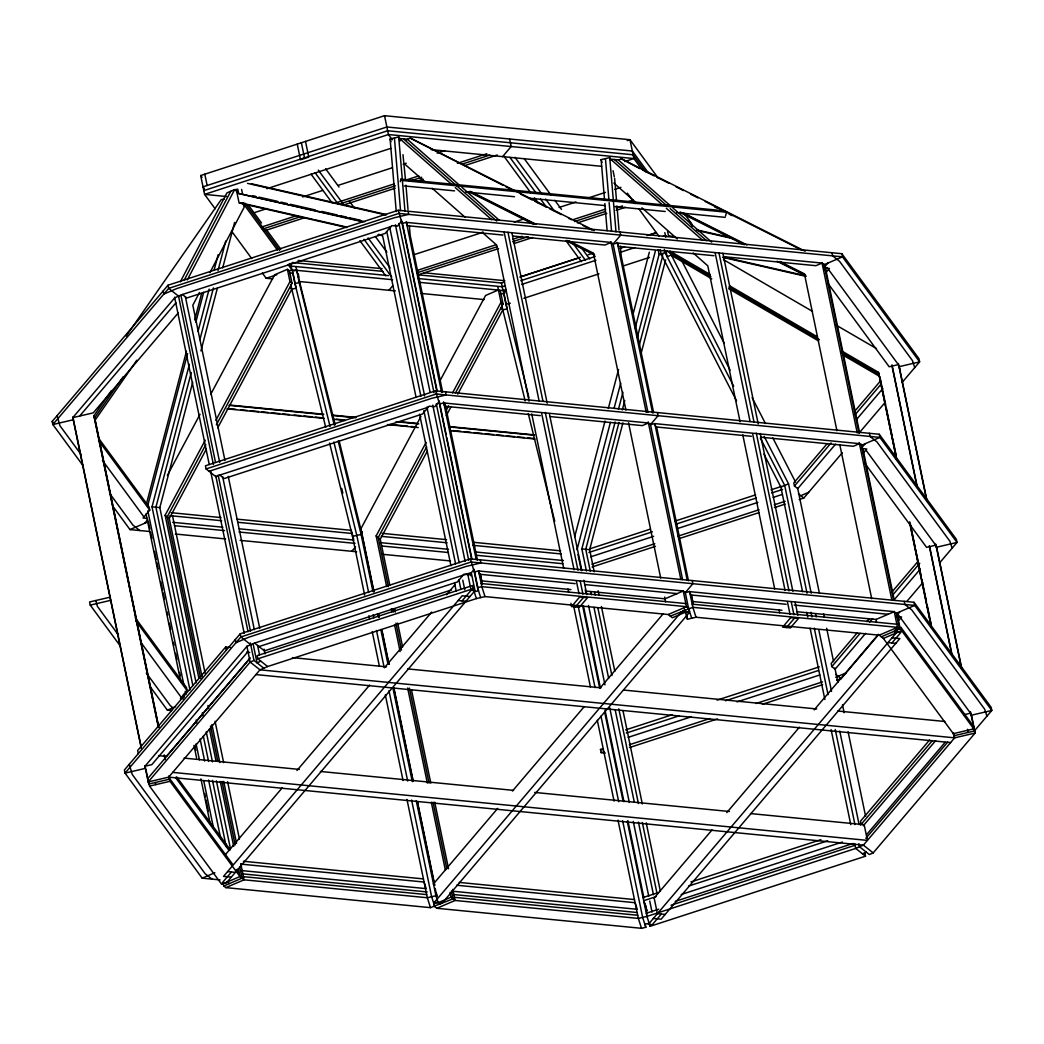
<?xml version="1.0" encoding="UTF-8"?>
<svg xmlns="http://www.w3.org/2000/svg" width="1044" height="1044" viewBox="0 0 1044 1044"><rect width="100%" height="100%" fill="white"/><g stroke="black" fill="none" stroke-linecap="round" stroke-linejoin="round"><path stroke-width="1.5" d="M400.23 181.734L400.883 179.163L725.019 210.901L726.533 212.219L725.528 216.069M146.29 504.448L186.471 351.228M194.68 319.96L201.649 293.377M147.595 506.118L187.594 353.577M195.854 322.126L203.684 292.242M189.969 690.019L152.032 506.836L189.408 364.304M198.034 331.418L209.126 289.123M214.059 270.331L218.17 254.671M191.261 372.473L155.921 507.214L192.879 685.66M199.874 339.626L213.433 287.935M217.974 270.631L225.752 240.955M196.115 682.88L159.823 507.606L192.696 382.261M200.918 350.914L217.348 288.248M222.698 267.877L234.613 222.437M574.683 536.76L605.024 421.058M608.3 408.556L618.557 369.472M632.912 314.753L649.316 252.204M577.006 549.77L610.414 422.389M614.12 408.23L620.723 383.07M635.157 328.025L655.371 250.978M586.428 571.029L581.847 548.922L615.138 421.998M618.426 409.47L622.942 392.231M637.323 337.395L659.103 254.358L658.164 249.816M619.04 422.389L585.749 549.301L590.33 571.407M622.315 409.901L624.769 400.504M639.15 345.681L662.588 256.302M594.219 571.786L589.651 549.679L622.916 422.807M640.99 353.89L665.641 259.917M180.338 281.815L226.94 192.879L234.613 189.603L238.058 192.331M184.175 280.17L230.776 191.248M187.281 279.936L234.613 189.603M199.495 292.464L192.814 305.226L224.969 460.534M209.896 272.628L244.074 207.404L243.108 202.771M167.353 475.438L200.043 414.259M210.692 394.345L274.585 274.807L287.413 269.3L289.475 270.931L292.033 283.289L216.369 424.869M198.934 678.456L165.135 515.227L205.237 440.203M215.834 420.393L289.971 281.658L287.413 269.3M205.785 444.666L167.197 516.858L200.67 678.509M206.32 449.142L169.258 518.49L165.135 515.227M217.739 427.779L291.798 289.214L290.845 284.594M420.954 416.425L360.937 528.695L374.013 591.804M439.968 380.851L485.604 295.465L498.432 289.958L500.494 291.589L503.051 303.948L455.367 393.157M360.793 534.463L362.268 531.709M386.658 586.597L376.153 535.885L426.082 442.46M452.574 392.909L500.989 302.316L497.779 286.826M426.631 446.923L378.215 537.516L388.381 586.65M446.297 410.148L448.581 405.868M389.79 585.11L380.277 539.148L427.231 451.295M446.323 415.577L450.904 407.016M457.768 394.149L502.817 309.872L501.538 303.713M126.154 336.116L221.158 199.691L224.329 198.947M158.192 726.428L93.869 415.825L111.447 390.573M123.218 376.714L94.534 417.913L158.518 726.924M158.858 727.42L95.2 419.988L136.803 360.232M82.737 465.246L52.852 424.543L52.2 421.411L168.032 285.221L398.247 210.275L841.829 253.705L918.968 358.731L919.607 361.877L902.12 382.443M899.014 366.692L919.607 361.877L842.482 256.837L398.899 213.42L168.684 288.366L52.852 424.543L73.445 419.727L72.78 417.652L174.726 297.801L182.387 294.512L390.874 226.639M79.644 416.047L175.914 302.864M178.302 312.874L93.255 412.863L72.78 417.652M98.788 438.493L149.096 506.992L149.749 510.138L143.08 517.981L147.308 518.398M144.672 523.292L147.7 519.716M401.457 221.393L397.412 226.143L391.774 225.595L385.106 233.438L186.798 297.997L182.387 294.512M388.903 290.271L392.714 285.795M502.582 156.626L511.155 146.538L509.602 139.009M135.237 617.774L186.484 687.565L187.137 690.71L180.468 698.553L183.287 698.827M230.359 647.45L225.674 646.993L137.638 750.505L138.291 753.651M974.3 731.022L991.8 710.455L991.147 707.31L914.022 602.284L470.439 558.853L240.224 633.799L124.393 769.989L125.032 773.121L202.171 878.161L220.088 879.909M438.845 401.966L434.8 406.716L429.162 406.168L422.494 414.011L224.186 478.57L219.788 475.085L215.951 476.73L206.086 468.926L205.433 465.794L435.648 390.847L879.231 434.265L956.356 539.304L957.009 542.436L939.509 563.016M971.194 715.27L991.8 710.455L914.674 605.416L471.092 561.998L240.877 636.944L125.032 773.121L145.638 768.306L144.972 766.231L246.906 646.38L254.579 643.091L469.97 572.973L470.883 575.805M248.107 651.443L151.824 764.626L144.972 766.231M250.26 657.824L166.401 756.404L158.597 755.634M147.569 778.785L249.516 658.947M351.776 551.297L355.56 546.834M398.247 210.275L402.084 223.39L406.39 222.385L611.04 242.417L613.102 244.048L620.697 235.122L620.045 231.99M225.373 854.671L282.232 787.829M296.966 770.498L369.615 685.086M384.362 667.755L431.733 612.058M446.48 594.728L454.897 584.823M473.637 569.972L469.591 574.722L463.954 574.174L457.285 582.017L258.977 646.575M231.468 872.001L222.411 882.637L226.3 883.028L475.007 590.643L471.366 573.078M462.048 600.9L471.105 590.265L467.803 574.291M435.648 390.847L439.485 403.963L443.778 402.958L648.441 422.99L650.503 424.621L658.085 415.695L657.433 412.563M827.788 263.127L823.755 267.89L829.393 268.438L825.608 272.889M824.956 269.743L826.887 267.473M571.603 606.486L579.681 596.972L587.472 597.742L579.394 607.243L571.603 606.486L570.938 603.302M575.492 606.864L583.583 597.351M433.338 884.046L497.688 808.395M512.46 791.026L584.183 706.697M600.013 688.087L663.305 613.676M470.439 558.853L474.276 571.968L478.57 570.964L683.233 590.995L685.295 592.627L692.877 583.7L692.224 580.568M827.292 443.517L793.805 482.876L794.458 486.021L797.746 488.618L835.578 444.144M854.501 411.519L880.653 380.773M794.458 486.021L831.076 442.956M855.153 414.664L881.306 383.905M856.589 419.427L882.859 388.538M799.143 499.567L803.776 498.053L842.273 452.809M859.068 433.051L885.325 402.188M862.148 447.263L865.189 443.7M862.996 453.448L866.781 449.011L861.143 448.45M786.51 627.522L794.601 618.009M857.359 632.69L831.194 663.449L831.846 666.594L835.135 669.191L865.606 633.356M866.781 621.624L868.869 619.157M891.889 592.092L918.054 561.333M831.846 666.594L860.099 633.369M869.521 622.302L872.667 618.609M892.542 595.237L919.751 563.251M893.99 600L920.26 569.111M654.144 897.997L712.047 829.915M726.794 812.584L799.443 727.172M814.189 709.842L878.409 634.321M836.531 680.14L841.177 678.626L878.617 634.608M906.962 601.279L922.713 582.761M899.98 611.706L895.935 616.469L901.572 617.017L898.754 620.332M896.378 628.762L897.031 631.959L648.337 924.345L652.239 924.723L661.296 914.074M891.876 642.987L900.933 632.338L897.031 631.959M929.617 739.935L860.439 821.263L861.091 824.408M860.517 825.073L932.357 740.614M863.271 825.752L935.659 740.64M866.637 834.6L945.12 742.323M865.867 838.306L947.704 742.101M971.82 717.124L975.122 733.058L954.647 737.834L863.375 845.144L855.715 848.433L646.954 916.397L638.354 918.407L455.093 900.463L436.862 908.28L434.8 906.649L431.629 896.744L411.61 800.069M858.886 843.617L859.538 846.788L869.352 854.54L873.175 852.896L975.122 733.058L970.489 711.851M406.09 139.922L410.344 138.108L594.153 230.554M618.531 159.967L621.35 158.753L805.172 251.212M611.04 242.417L604.933 245.04L512.669 236.009M736.529 400.818L661.113 254.123L664.95 252.478L664.31 249.399M711.773 278.839L670.992 255.127L667.155 256.772L665.876 250.612M209.087 471.301L431.746 398.312L446.127 394.945L445.475 391.8M112.621 505.948L129.978 529.582L148.339 521.713M841.829 253.705L842.482 256.837L824.121 264.706L822.059 263.075L815.951 265.698L723.688 256.667M648.441 422.99L642.321 425.613L550.058 416.569M263.793 668.186L253.992 660.434L250.155 662.079L148.222 781.93L148.887 784.005L169.35 779.229L168.697 776.057M260.856 661.191L257.02 662.836L253.105 643.9M691.702 618.244L688.544 608.326L686.482 606.694L668.238 614.511L484.99 596.581L476.39 598.59L267.629 666.542L259.969 669.83L168.684 777.141L148.222 781.93L144.92 765.996M150.023 686.521L167.379 710.155L175.562 706.644M936.403 547.265L957.009 542.436L879.87 437.41L861.522 445.279L859.46 443.648L853.339 446.271L761.076 437.227M802.549 591.713L780.886 487.117L788.546 483.829L764.156 436.366M800.774 495.691L808.669 492.311M683.233 590.995L664.989 598.812L585.527 591.034M670.3 616.143L692.851 607.321L897.501 627.353L899.563 628.984L881.319 636.801M684.316 609.213L684.968 612.371L672.362 617.774L668.238 614.511M202.171 878.161L214.855 872.719M223.116 882.806L223.781 885.991L242.025 878.174L239.728 867.081M223.781 885.991L225.843 887.622L244.087 879.805L427.335 897.749L435.935 895.739L438.115 902.577L433.821 903.582M914.022 602.284L914.674 605.416L896.313 613.285L894.251 611.654L876.007 619.47L796.546 611.693M684.564 609.239L687.409 619.249L696.009 617.239L879.257 635.17L897.501 627.353L894.199 611.419M898.166 628.671L900.972 627.47L973.139 725.75L973.791 728.882L953.316 733.671L883.381 638.432L879.257 635.17M883.381 638.432L901.624 630.615L973.791 728.882M835.709 677.308L846.071 672.871M452.796 889.371L455.093 900.463L450.982 897.214L438.376 902.603L440.438 904.234M225.843 887.622L430.493 907.654L453.044 898.832L451.399 890.91M862.488 853.783L866.311 852.139M215.168 208.8L204.585 194.38L200.683 175.536L384.531 115.688L629.989 139.713L657.89 177.728M203.802 190.608L387.65 130.761L633.108 154.786L645.623 171.829M266.912 188.677L390.874 148.313M253.131 213.054L267.055 208.526M302.616 196.938L322.726 190.399M338.191 185.362L392.309 167.745M403.141 164.221L406.233 163.216M437.149 153.142L444.888 150.623M261.026 227.24L296.6 215.664M335.254 203.084L394.019 183.953M406.39 179.92L418.761 175.901M457.416 163.308L486.804 153.742M262.409 229.132L301.063 216.539M339.731 203.958L395.402 185.832M409.313 181.304L421.685 177.271M461.892 164.182L489.727 155.125M263.793 231.011L304 217.922M342.654 205.342L395.232 188.22M416.882 181.173L423.068 179.163M464.815 165.565L497.296 154.995M627.235 140.614L629.989 139.713L633.891 158.558L641.59 169.037M262.331 273.019L266.181 278.265L276.804 274.807M288.94 270.853L291.968 269.861L392.609 279.714M624.782 161.52L633.891 158.558L388.433 134.532L204.585 194.38L226.496 196.52M413.685 254.801L483.268 232.16M514.196 222.085L525.015 218.561M559.036 207.482L576.053 201.949M588.424 197.916L605.429 192.383M614.707 189.369L620.893 187.346M416.934 270.513L495.796 244.831M512.813 239.298L522.091 236.27M573.117 219.658L605.585 209.087M627.235 202.04L633.421 200.03M416.765 272.889L497.179 246.723M512.643 241.686L528.107 236.649M574.5 221.55L605.429 211.475M616.247 207.952L622.433 205.942M418.148 274.781L498.562 248.602M514.026 243.565L532.584 237.523M577.423 222.92L606.812 213.367M616.091 210.34L625.369 207.325M418.644 274.885L501.433 282.989L504.526 281.971M520.016 276.934L580.464 257.255M588.203 254.736L592.848 253.222M647.097 235.566L656.389 232.538M520.251 277.038L578.963 257.92M648.481 235.292L656.206 232.773M505.309 285.743L502.203 286.748L417.796 278.487M520.799 280.705L595.184 256.485M619.979 248.42L624.625 246.906M506.092 289.514L502.986 290.519L418.579 282.258M521.582 284.464L595.967 260.256M620.762 252.178L634.7 247.637M523.892 298.297L598.956 273.854M623.477 265.881L649.525 257.398M206.086 468.926L436.301 393.979L879.87 437.41L879.231 434.265M219.788 475.085L428.275 407.212M451.491 589.938L264.38 650.843L254.579 643.091M473.937 589.782L472.58 585.54L257.176 655.658L257.829 658.803L267.629 666.542M589.808 548.831L650.229 529.164M675.024 521.087L755.582 494.869M771.072 489.819L781.917 486.295M257.829 658.803L473.219 588.672L472.58 585.54M588.907 552.472L652.435 531.801M675.677 524.232L756.234 498.001M771.725 492.964L782.569 489.427M590.787 556.778L653.635 536.316M676.629 528.838L757.879 502.386M773.212 497.388L782.413 494.399M591.909 564.191L654.784 543.715M677.778 536.238L759.053 509.772M774.23 504.839L785.114 501.29M592.105 566.97L655.449 546.351M678.626 538.795L758.975 512.643M774.426 507.619L785.232 504.095M625.656 729.9L672.14 714.775M717.058 700.146L819.318 666.855M626.309 733.045L678.978 715.897M725.463 700.772L818.418 670.509M628.175 737.351L691.024 716.889M737.025 701.92L819.801 674.972M629.31 744.764L709.711 718.585M756.039 703.499L822.515 681.862M629.493 747.543L717.567 718.872M762.368 704.282L822.633 684.668M643.052 897.553L658.516 892.516M690.984 881.945L820.884 839.663M656.076 896.665L643.704 900.685L646.862 910.603L644.853 903.217M688.544 886.095L827.709 840.785M681.236 894.499L842.364 842.038M675.233 901.364L853.065 843.474M646.301 913.252L658.673 909.22M671.044 905.2L855.062 845.288M627.261 821.315L646.954 916.397L650.112 926.302L865.515 856.184L864.863 853.039M396.25 211.645L390.117 138.969L398.717 136.96L400.009 141.005M604.567 200.383L601.135 159.628L609.735 157.618L610.596 160.306M290.049 273.476L292.907 272.81L296.104 288.209L291.798 289.214L289.736 287.583M330.087 426.591L294.956 283.577L299.263 282.572L296.052 267.068M613.102 244.048L617.409 243.043L822.059 263.075M663.175 236.335L666.059 235.657M506.288 291.211L503.417 291.876L505.975 304.235L528.93 397.686M501.055 294.134L503.926 293.468L507.123 308.867L502.817 309.872L500.755 308.241M505.975 304.235L510.281 303.23M899.68 368.767L898.349 364.604L889.162 366.757L828.414 284.033M650.503 424.621L654.797 423.616L859.46 443.648M364.656 595.067L352.507 536.433L361.107 534.424L338.165 440.959M110.194 597.155L89.588 601.97L90.241 605.115L120.138 645.818M90.241 605.115L110.847 600.3M473.624 568.823L477.526 587.668L481.832 586.663L686.482 606.694L683.181 590.76M685.295 592.627L689.588 591.622L894.251 611.654M937.068 549.34L935.737 545.177L926.55 547.33L864.863 463.314M685.216 612.397L689.523 611.392L688.87 608.234M148.9 782.948L149.553 786.093L170.015 781.303L239.963 876.555L244.087 879.805L240.799 863.962M605.337 753.024L601.122 752.607L600.483 749.475L603.432 748.783M601.122 752.607L604.084 751.928M964.238 714.657L970.529 713.183L971.86 717.345M974.457 730.97L953.981 735.759L953.329 732.588M644.84 924.24L649.133 923.235M436.862 908.28L641.512 928.312L645.818 927.307L645.153 924.123M431.159 149.631L601.605 166.322M726.533 212.219L402.397 180.495L400.883 179.163M404.315 185.949L454.545 190.869M465.898 191.979L514.509 196.729M529.099 198.164L605.272 205.616M614.994 206.568L665.237 211.488M676.577 212.598L725.202 217.361M237.732 189.081L238.645 193.492L364.682 221.759M245.288 203.384L241.386 203.006L313.187 219.397M240.394 203.11L242.991 203.358M502.947 235.057L407.447 225.7L406.39 222.385M713.966 255.715L618.466 246.358L617.409 243.043M659.103 254.358L663.005 254.736M298.127 260.452L382.104 268.673M424.086 272.784L504.826 280.692M292.033 262.488L382.939 271.388M388.577 275.629L291.185 266.103L289.266 263.479M266.181 278.265L272.641 278.892M298.48 281.423L395.363 290.911M421.202 293.442L484.181 299.602M443.778 402.958L444.848 406.273L540.348 415.629M751.367 436.288L655.854 426.931L654.797 423.616M229.824 405.059L323.823 414.259M331.927 415.055L356.226 417.43M399.982 421.724L417.822 423.459M450.225 426.644L534.502 434.891M229.093 405.359L323.092 414.572M332.814 415.512L355.508 417.744M396.028 421.711L418.709 423.929M449.507 426.944L533.784 435.191M229.341 408.713L235.827 409.339M240.694 409.822L247.167 410.449M250.416 410.775L258.52 411.558M261.757 411.884L268.243 412.511M271.479 412.837L279.583 413.62M282.833 413.946L289.305 414.572M294.173 415.055L300.659 415.695M303.895 416.008L311.999 416.804M315.236 417.117L321.722 417.757M336.312 419.179L344.416 419.975M389.79 424.412L407.617 426.161M410.866 426.474L415.721 426.957M452.992 430.598L461.096 431.394M464.345 431.707L470.831 432.346M474.067 432.66L482.171 433.456M485.408 433.769L493.512 434.565M496.761 434.891L503.234 435.518M506.484 435.844L514.588 436.627M517.824 436.953L524.31 437.58M527.546 437.906L534.032 438.532M227.005 408.856L324.24 418.37M333.963 419.323L345.303 420.432M387.441 424.556L418.239 427.57M450.656 430.741L534.933 439.002M152.032 506.836L159.823 507.606M581.847 548.922L589.651 549.679M171.203 512.695L221.041 517.576M237.118 519.155L351.241 530.326L353.577 538.743M382.221 533.353L446.519 539.657M473.846 542.332L560.654 550.827M169.937 515.658L221.693 520.721M237.758 522.287L351.893 533.471M381.269 536.342L447.171 542.789M472.893 545.307L561.307 553.972M172.704 522.313L222.881 527.22M239.063 528.799L353.994 540.061M380.486 542.645L448.463 549.301M475.986 552.002L563.395 560.55M174.57 525.706L224.525 530.6M239.037 532.022L355.051 543.376M382.365 546.051L448.437 552.524M475.829 555.199L562.846 563.721M129.978 529.582L149.514 531.487M175.405 534.032L225.569 538.939M240.12 540.361L356.63 551.767M382.509 554.299L450.473 560.954M479.64 574.278L575.14 583.635M584.849 584.588L677.125 593.618M690.658 594.936L786.158 604.293M794.249 605.089L888.131 614.277M570.938 589.599L481.741 580.869L478.57 570.964M781.943 610.257L692.759 601.527L689.588 591.622M481.18 583.531L685.83 603.562M692.198 604.176L896.848 624.221M471.105 590.265L475.007 590.643M469.983 596.529L462.192 595.772L223.533 876.373L231.324 877.13M892.02 637.845L899.811 638.615L661.139 919.203L653.348 918.446M458.159 600.522L465.95 601.292M887.974 642.595L895.765 643.365M246.632 652.122L249.764 652.435M292.424 657.629L386.567 666.842M407.656 668.904L600.809 687.813M623.529 690.045L816.682 708.954M837.784 711.016L944.911 721.495M953.994 734.663L954.647 737.834L259.969 669.83L250.155 662.079L246.867 646.145M255.924 674.581L950.614 742.584M600.483 749.475L603.288 749.749M167.379 710.155L171.581 710.559M184.083 758.114L299.328 769.402M320.43 771.464L513.583 790.373M534.672 792.435L729.443 811.501M750.545 813.576L864.171 824.695L867.42 840.394L172.73 772.39M243.396 861.274L423.433 878.904M459.229 882.415L634.452 899.563M240.825 864.106L424.086 882.049L426.187 888.64L241.647 870.566M456.672 885.234L635.104 902.708L637.205 909.298L452.665 891.224M227.566 871.609L235.357 872.379M665.185 914.453L657.394 913.696L654.131 897.905M241.921 873.815L427.244 891.954M452.939 894.473L636.644 912.456M243.435 876.66L426.683 894.604M454.453 897.318L637.701 915.262M696.413 229.797L729.795 237.419M697.288 230.502L733.841 238.854M674.737 237.001L668.473 235.566L667.56 231.168M724.288 257.189L805.407 275.707M722.526 257.294L806.125 276.386M251.408 183.744L386.528 214.594M247.506 183.366L385.81 214.933M252.7 195.685L255.832 196.403M258.964 197.12L277.756 201.401M280.888 202.118L287.152 203.554M290.284 204.259L315.34 209.988M321.604 211.41L337.264 214.986M340.396 215.703L346.66 217.139M349.792 217.844L360.754 220.349M238.645 193.492L362.359 221.733M314.753 219.749L345.499 226.77M378.62 234.326L381.83 235.057M346.738 227.553L239.089 202.98L236.218 189.121M377.928 234.678L382.613 235.748L415.969 396.811M639.75 168.606L621.35 158.753M642.569 170.015L654.223 175.888M657.133 177.35L668.799 183.209M676.081 186.876L683.363 190.543M690.658 194.21L697.94 197.864M705.222 201.531L801.4 249.907M714.579 206.829L717.489 208.291M729.143 214.15L732.066 215.625M666.999 204.728L669.909 206.203M682.998 212.78L746.917 244.935M779.985 261.561L804.428 273.854L836.923 430.741M680.453 212.102L744.907 244.505M779.176 261.744L805.068 274.768M679.657 212.284L744.111 244.701M777.049 261.261L805.694 275.668M502.947 185.271L410.344 138.108M505.87 186.745L513.152 190.399M520.434 194.067L532.101 199.926M535.011 201.401L546.664 207.26M549.588 208.722L561.241 214.594M568.523 218.248L571.446 219.723M583.1 225.582L591.844 229.98M470.531 191.391L535.911 224.277M568.98 240.903L593.423 253.196L625.904 410.083M469.448 191.443L533.889 223.847M566.722 240.368L594.049 254.11M468.639 191.626L533.092 224.042M566.031 240.603L594.675 255.01M723.479 259.643L812.519 311.399M836.166 325.154L876.516 348.605M669.909 251.108L710.233 274.546M729.704 285.873L817.308 336.794M842.338 351.345L878.5 372.356L896.222 456.841M666.398 250.769L710.899 276.634M728.79 287.035L819.37 339.678M841.568 352.585L879.165 374.444M728.647 288.64L818.561 340.918M843.63 355.482L879.831 376.519M798.49 493.877L803.776 498.053M500.989 302.316L503.051 303.948M893.925 631.398L895.987 633.029L895.334 629.871M835.879 674.45L841.177 678.626M289.971 281.658L292.033 283.289M682.906 610.74L684.968 612.371M178.55 296.157L168.684 288.366L168.032 285.221M873.175 852.896L863.375 845.144L168.684 777.141L170.015 781.303L169.037 776.553M865.515 856.184L855.715 848.433L854.723 843.683M376.153 535.885L380.277 539.148M139.805 530.548L132.914 525.093L109.881 493.721M250.743 644.735L240.877 636.944L240.224 633.799M172.952 707.754L170.316 705.666L146.317 672.989M227.357 881.945L229.419 883.576M211.997 879.126L205.107 873.671L132.157 774.335L129.286 764.234M670.444 205.812L618.322 159.889L610.531 159.132L662.653 205.042M672.871 207.939L711.656 242.117M614.42 159.51L667.755 206.49M670.183 208.63L706.54 240.668M666.281 208.252L702.651 240.277M613.885 183.091L637.062 203.502M641.929 207.795L677.308 238.959M693.164 252.935L707.793 265.828L740.092 421.815M459.425 185.153L407.304 139.23L399.513 138.474L451.634 184.383M461.853 187.281L499.423 220.388M403.415 138.852L496.735 221.08M455.262 187.594L491.633 219.632M404.093 163.503L424.817 181.773M432.138 188.22L465.063 217.23M482.145 232.277L496.774 245.17L529.073 401.157M828.492 269.482L898.349 364.604M865.894 450.055L935.737 545.177M684.838 214.425L691.585 223.599L692.172 226.417M648.689 173.304L632.325 151.015L386.88 126.99L203.019 186.837L204.402 188.729M627.353 193.179L635.052 203.671M638.902 208.904L659.129 236.44M898.375 614.916L970.529 713.183M524.166 158.558L550.971 195.058M554.808 200.278L561.502 209.4M514.979 157.318L541.784 193.819M545.607 199.039L554.22 210.771M581.991 248.576L589.651 259.003M509.89 157.357L535.742 192.553M540.531 199.078L546.273 206.895M572.112 242.091L585.514 260.347M503.847 156.091L530.652 192.592M534.489 197.812L538.312 203.019M566.07 240.825L581.391 261.692M392.27 139.752L388.433 134.532L384.531 115.688M504.904 293.142L502.986 290.519L501.433 282.989M325.611 168.789L339.013 187.046M349.544 201.388L354.321 207.9M375.383 236.583L386.88 252.23M318.329 170.146L344.181 205.355M368.114 237.941L390.13 267.93M315.157 172.795L338.139 204.089M363.978 239.285L391.748 277.091M311.034 174.139L332.096 202.823M359.854 240.629L385.706 275.825M248.041 204.637L261.522 222.998M266.337 229.549L280.784 249.216M245.94 204.467L279.635 250.364M242.86 202.993L277.534 250.195M288.118 264.615L291.968 269.861L290.676 263.584M200.683 175.536L202.066 177.415M231.533 231.076L251.748 258.599M98.488 440.346L149.749 510.138M102.429 460.378L143.968 516.937M81.08 454.518L59.965 425.756L57.094 415.656M52.2 421.411L54.131 424.034M135.89 620.919L187.137 690.71M140.77 642.23L181.356 697.509M118.481 635.078L97.366 606.329L95.852 600.509M176.658 776.814L230.306 849.881M175.392 777.349L229.041 850.416M169.363 778.171L232.603 864.275M236.44 869.495L239.311 873.41M149.553 786.093L221.72 884.359L239.963 876.555L238.319 868.621M681.889 260.987L724.027 342.954M752.124 397.633L765.448 423.538M772.834 437.932L795.541 482.093M670.326 253.04L730.134 370.202M664.95 252.478L733.71 386.241M760.319 438.01L784.723 485.473L807.038 593.24M763.882 454.036L780.886 487.117M914.714 367.632L912.495 360.663L839.546 261.326L832.655 255.871L832.003 252.739M952.115 548.191L949.896 541.236L876.934 441.886L870.057 436.444L869.404 433.312M986.906 716.21L984.688 709.241L911.738 609.905L904.848 604.45L904.195 601.318M967.462 730.369L968.127 732.444L967.475 729.299M953.316 733.671L954.647 737.834M601.135 159.628L602.023 162.42M690.75 594.14L691.65 596.972M696.009 617.239L692.851 607.321L689.549 591.387M645.818 927.307L642.647 917.402L622.629 820.728M390.117 138.969L391.004 141.762M641.512 928.312L638.354 918.407L618.009 820.153M479.731 573.482L481.088 577.737M484.99 596.581L481.832 586.663L478.53 570.729M477.526 587.668L480.684 597.586M473.219 588.672L476.39 598.59M335.189 424.843L296.705 270.213L292.398 271.218L294.956 283.577M430.493 907.654L427.335 897.749L406.99 799.495M93.869 415.825L95.2 419.988M155.217 782.53L155.882 784.618M502.817 309.872L525.171 400.909M528.251 413.463L554.742 521.321M339.065 440.607L360.689 528.669L373.752 591.778M299.263 282.572L334.276 425.13M333.858 441.964L356.813 535.428L368.623 592.47M341.688 488.37L342.85 493.094M291.798 289.214L325.715 427.348M329.578 443.034L352.507 536.433M899.223 366.601L926.941 500.428M936.846 548.231L961.915 669.321M898.362 363.547L926.602 499.945M935.75 544.12L961.589 668.826M891.994 364.852L917.48 487.913M929.565 546.286L952.115 655.149M891.981 365.922L916.815 485.825M929.238 545.777L951.776 654.64M880.157 378.111L885.73 405.046M886.395 408.217L891.967 435.152M892.62 438.323L896.235 455.758M910.342 523.905L914.935 546.09M915.601 549.261L921.173 576.197M921.839 579.368L926.433 601.553M927.085 604.724L929.708 617.395M930.034 618.988L931.352 625.317M909.676 521.817L931.339 626.413M878.5 372.356L896.548 459.517M909.676 522.9L931.339 627.496M900.972 627.47L901.624 630.615M825.569 268.412L859.617 432.816M862.918 448.776L894.316 600.417M897.618 616.378L900.267 629.14M824.003 264.132L858.977 433.012M861.287 444.17L893.625 600.313M896.261 613.05L899.563 628.984M821.941 262.501L857.241 432.973M859.225 442.539L891.889 600.274M839.872 445.005L871.714 598.721M875.981 619.327L876.634 622.498M797.616 488.031L819.396 593.188M823.69 613.911L824.342 617.095M826.652 628.24L833.582 661.7M834.9 668.082L837.875 682.411M842.495 704.726L844.139 712.687M848.106 731.805L865.593 816.251M788.546 483.829L811.201 593.175M815.455 613.781L816.121 616.952M818.744 629.623L831.546 691.428M839.741 731.048L859.108 824.551M810.966 612.254L811.958 617.004M814.255 628.096L828.036 694.651M835.252 729.521L854.945 824.603M806.816 612.306L807.795 617.069M810.092 628.162L824.864 699.467M831.089 729.573L850.782 824.669M722.892 253.314L758.218 423.903M760.202 433.469L792.879 591.295M795.189 602.453L797.838 615.203M718.99 252.935L753.99 421.92M756.3 433.09L788.99 590.917M791.3 602.075L793.936 614.825M715.101 252.557L750.088 421.541M752.737 434.291L785.088 590.526M787.398 601.696L790.047 614.446M742.728 434.539L774.7 588.933M778.994 609.631L779.646 612.815M690.201 221.706L690.789 224.538M670.352 252.048L670.992 255.127M664.819 232.603L665.759 237.145M660.16 249.49L661.113 254.123M613.05 170.707L614.329 176.867M653.674 412.798L621.18 255.91L620.371 246.227M656.624 427.061L688.466 580.79M691.415 595.041L693.386 604.554M617.291 242.456L652.591 412.941M654.901 424.099L687.239 580.242M612.985 243.474L647.959 412.354M650.268 423.512L682.606 579.655M685.242 592.392L688.544 608.326M610.923 241.843L646.223 412.315M648.207 421.88L680.871 579.616M686.743 616.077L687.409 619.249M628.527 422.768L660.695 578.063M664.636 597.077L665.615 601.84M598.147 590.734L599.125 595.471M601.422 606.525L614.825 671.266M623.007 710.755L642.295 803.919M646.223 822.868L660.278 890.767M594.584 591.935L595.237 595.093M597.847 607.725L611.914 675.625M618.779 708.785L638.406 803.541M642.321 822.489L657.041 893.547M590.682 591.557L591.335 594.715M593.958 607.347L608.665 678.404M615.216 709.985L634.178 801.57M638.432 822.111L653.466 894.747M511.873 232.655L547.2 403.245M549.509 414.403L581.86 570.637M583.844 580.203L586.819 594.545M577.998 554.534L581.299 570.52M585.266 589.677L585.932 592.861M588.516 605.389L604.972 684.851M609.722 707.78L629.323 802.444M633.277 821.511L648.742 896.196M649.733 900.972L652.03 912.091M507.971 232.277L542.971 401.261M545.281 412.432L577.971 570.259M580.281 581.417L582.917 594.167M649.459 923.157L650.112 926.302M583.466 606.12L600.457 688.166M605.024 710.246L623.986 801.753M627.901 820.688L643.913 897.997M645.218 904.313L647.176 913.774M582.63 605.781L599.7 688.192M604.62 711.969L622.994 800.709M504.082 231.898L539.082 400.883M541.719 413.646L574.069 569.867M576.379 581.038L579.029 593.788M578.324 606.799L595.067 687.618M600.979 716.145L618.687 801.714M573.704 606.212L590.434 687.03M597.325 720.308L614.068 801.139M531.722 413.881L563.695 568.275M567.975 588.973L568.628 592.157M402.984 154.669L405.529 180.351M408.073 211.24L408.726 214.372L394.345 217.739L176.606 288.627L163.791 294.108L163.138 290.976M480.266 559.819L480.919 562.951L466.537 566.318L248.798 637.205L235.983 642.686L235.331 639.554M442.656 392.152L410.161 235.265L409.352 225.569M444.953 403.245L477.447 560.132M480.397 574.383L482.367 583.896M444.196 403.141L444.848 406.273M406.273 221.811L441.573 392.283M443.556 401.849L476.221 559.584M402.057 221.563L426.552 339.887M426.879 341.466L437.005 390.365M439.302 401.418L446.153 434.539M446.806 437.697L471.966 559.179M474.263 570.22L478.504 590.734L474.198 591.739L473.545 588.581M401.431 220.245L436.94 391.696M438.832 400.818L471.588 558.997M398.978 223.52L434.017 392.714M436.327 403.884L468.717 560.315M395.402 224.734L430.115 392.335M432.764 405.098L465.154 561.528M389.738 227.475L424.621 395.924M426.931 407.043L459.177 562.781M462.792 580.19L464.776 589.795M386.841 231.885L420.889 396.276M423.851 410.631L455.589 563.851M458.89 579.812L460.874 589.39M419.571 414.181L450.956 565.783M454.558 583.152L456.202 591.1M305.5 141.41L308.75 157.122L300.502 159.797L297.253 144.098M301.377 142.754L304.626 158.453M394.71 608.874L395.376 612.045M397.673 623.137L402.592 646.915M411.453 689.692L430.807 783.196M434.748 802.21L448.528 868.765M392.975 608.835L393.64 612.006M395.937 623.098L401.509 650.034M409.392 688.074L429.084 783.157M433.025 802.17L446.806 868.725M391.252 608.783L391.905 611.954M394.528 624.638L400.113 651.573M407.656 688.022L427.348 783.104M431.289 802.118L445.397 870.265M449.99 892.45L450.982 897.214M378.581 613.885L379.246 617.043M381.856 629.663L389.047 664.375M393.94 688.048L413.215 781.121M417.469 801.635L434.787 885.247M436.418 893.142L437.071 896.3M378.333 613.872L378.985 617.017M381.595 629.636L388.786 664.349M393.692 688.022L412.967 781.095M417.208 801.609L434.526 885.221M435.178 888.379L436.81 896.274M361.107 534.424L372.93 591.465M377.523 613.65L378.176 616.821M380.799 629.506L388.016 664.362M392.949 688.14L412.302 781.63M416.243 800.657L435.935 895.739M433.808 901.872L434.8 906.649M373.217 614.655L373.869 617.826M376.506 630.511L384.048 666.959M388.968 690.723L407.682 781.056M298.284 274.05L298.923 277.182M368.923 615.66L369.576 618.831M372.199 631.516L379.416 666.372M385.327 694.899L403.049 780.481M241.634 189.46L242.534 193.871M204.807 174.191L207.143 185.506M228.244 476.377L259.76 628.514M264.028 649.12L265.006 653.87M185.388 296.744L219.697 462.401M222.633 476.599L254.318 629.636M257.594 645.414L259.551 654.888M180.899 295.23L215.534 462.466M218.144 475.085L250.495 631.281M178.433 295.582L213.407 464.463M215.716 475.62L248.054 631.764M250.364 642.908L253.992 660.434M174.596 297.227L209.244 464.515M210.562 470.883L244.218 633.408M225.674 646.993L226.326 650.138M172.534 515.906L205.172 673.497M215.064 721.26L223.638 762.655M227.592 781.747L239.454 839.063M168.971 517.119L202.079 676.969M207.978 705.483L208.643 708.654M211.919 724.51L219.801 762.538M223.69 781.369L236.557 843.448M210.51 726.05L217.739 760.906M222.007 781.512L235.135 844.896M209.439 729.169L216.004 760.867M220.271 781.46L233.725 846.436M202.327 712.882L202.993 716.04M206.255 731.831L212.467 761.846M216.395 780.795L230.45 848.694M203.345 736.19L208.578 761.454M212.493 780.403L226.235 846.736M196.181 720.021L196.833 723.179M200.096 738.969L204.676 761.076M208.604 780.025L220.702 838.449M147.843 510.881L183.861 684.851M185.193 691.232L185.845 694.43M196.089 743.902L199.404 759.862M203.697 780.612L213.276 826.887M148.222 521.139L149.866 529.099M150.532 532.283L151.85 538.665M154.486 551.402L156.143 559.375M156.796 562.559L158.114 568.928M160.763 581.678L162.407 589.638M163.073 592.835L164.391 599.204M167.027 611.954L167.692 615.138M169.337 623.098L170.655 629.48M173.304 642.217L173.957 645.414M175.614 653.374L176.932 659.743M179.568 672.493L180.234 675.677M195.071 747.374L195.737 750.571M204.637 793.584L205.303 796.768M205.968 799.952L208.278 811.11M146.056 513.922L180.756 681.523M183.405 694.286L184.07 697.483M193.988 745.377L196.624 758.14M200.931 778.889L210.183 823.586M164.769 755.947L165.422 759.119M164.43 755.451L165.082 758.623M164.091 754.956L165.082 759.706M73.328 419.153L141.305 747.36M145.925 769.676L148.887 784.005M72.662 417.065L141.292 748.47M614.642 178.407L616.547 201.009M616.965 205.851L619.001 230.085M609.735 157.618L615.999 231.885M605.442 158.623L608.874 199.378M609.148 202.562L611.562 231.298M604.841 203.567L607.125 230.698M405.946 185.193L407.982 209.426M398.717 136.96L404.981 211.227M394.423 137.965L400.544 210.64M681.327 612.019L434.487 902.225L442.278 902.982L689.118 612.776L681.327 612.019M790.699 617.63L782.622 627.144L790.412 627.901L798.49 618.4L790.699 617.63"/></g></svg>
